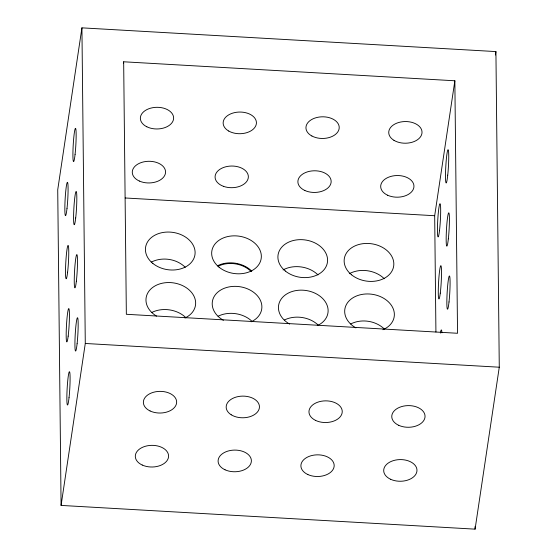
<?xml version="1.0" encoding="UTF-8"?>
<svg xmlns="http://www.w3.org/2000/svg" width="557" height="557" viewBox="0 0 557 557"><rect width="100%" height="100%" fill="white"/><g stroke="black" fill="none" stroke-linecap="round" stroke-linejoin="round"><path stroke-width="0.84" d="M81.928 27.85L57.726 189.791L61.082 505.415L475.072 529.15L499.274 367.209L495.918 51.585L81.928 27.85L85.284 343.474L61.082 505.415M123.403 63.505L123.661 61.785L454.853 80.779L457.541 333.274L126.348 314.287L123.661 61.785M435.922 332L434.683 215.726L454.853 80.779M495.403 55.018L495.918 51.585M151.219 262.152C162.01 256.582 176.604 258.713 185.244 267.29M350.687 323.979C361.486 318.423 376.038 320.721 384.629 329.284M125.165 197.979L434.683 215.726M85.284 343.474L499.274 367.209M475.044 526.539L475.072 529.15M217.564 265.738A24.961 18.834 8.5 0 1 251.764 271.127M151.859 312.442A24.961 18.834 8.5 0 1 186.066 317.831M355.895 327.885A24.961 18.834 8.5 0 1 350.861 299.248A24.961 18.834 8.5 0 1 388.368 301.797A24.961 18.834 8.5 0 1 382.903 329.723M289.654 324.09A24.961 18.834 8.5 0 1 284.425 295.614A24.961 18.834 8.5 0 1 321.723 297.619A24.961 18.834 8.5 0 1 317.434 325.58M223.42 320.289A24.961 18.834 8.5 0 1 218.184 291.819A24.961 18.834 8.5 0 1 255.482 293.824A24.961 18.834 8.5 0 1 251.2 321.786M156.503 316.098A24.961 18.834 8.5 0 1 152.305 287.732A24.961 18.834 8.5 0 1 189.429 290.19A24.961 18.834 8.5 0 1 184.959 317.984M283.067 269.929A24.961 18.834 8.5 0 1 318.005 274.921M349.302 273.724A24.961 18.834 8.5 0 1 384.246 278.723M284.342 320.038A24.961 18.834 8.5 0 1 318.541 325.427M218.1 316.237A24.961 18.834 8.5 0 1 252.307 321.626M218.072 266.288A24.104 18.193 8.5 0 1 251.11 271.489M440.399 333.065A16.64 1.309 -86.7 0 1 441.924 332.821M152.848 263.419A24.961 18.834 8.5 0 0 194.316 257.313A24.961 18.834 8.5 0 0 163.647 232.373A24.961 18.834 8.5 0 0 152.848 263.419M219.089 267.214A24.961 18.834 8.5 0 0 260.551 261.108A24.961 18.834 8.5 0 0 229.881 236.168A24.961 18.834 8.5 0 0 219.089 267.214M285.323 271.015A24.961 18.834 8.5 0 0 326.792 264.909A24.961 18.834 8.5 0 0 296.122 239.97A24.961 18.834 8.5 0 0 285.323 271.015M351.564 274.81A24.961 18.834 8.5 0 0 393.033 268.704A24.961 18.834 8.5 0 0 362.363 243.764A24.961 18.834 8.5 0 0 351.564 274.81M142.272 465.053A16.64 10.834 -0.6 0 0 168.506 457.13A16.64 10.834 -0.6 0 0 145.064 446.359A16.64 10.834 -0.6 0 0 142.272 465.053M225.07 469.802A16.64 10.834 -0.6 0 0 251.304 461.878A16.64 10.834 -0.6 0 0 227.862 451.1A16.64 10.834 -0.6 0 0 225.07 469.802M307.868 474.55A16.64 10.834 -0.6 0 0 334.103 466.627A16.64 10.834 -0.6 0 0 310.66 455.849A16.64 10.834 -0.6 0 0 307.868 474.55M390.666 479.298A16.64 10.834 -0.6 0 0 416.901 471.375A16.64 10.834 -0.6 0 0 393.458 460.597A16.64 10.834 -0.6 0 0 390.666 479.298M398.735 425.318A16.64 10.834 -0.6 0 0 424.97 417.395A16.64 10.834 -0.6 0 0 401.527 406.617A16.64 10.834 -0.6 0 0 398.735 425.318M315.45 420.34A16.64 10.834 -0.6 0 0 342.102 413.036A16.64 10.834 -0.6 0 0 319.279 401.708A16.64 10.834 -0.6 0 0 315.45 420.34M231.211 414.784A16.64 10.834 -0.6 0 0 258.942 409.513A16.64 10.834 -0.6 0 0 238.292 396.549A16.64 10.834 -0.6 0 0 231.211 414.784M150.091 410.962A16.64 10.834 -0.6 0 0 176.541 403.352A16.64 10.834 -0.6 0 0 153.412 392.295A16.64 10.834 -0.6 0 0 150.091 410.962M67.014 208.332A16.64 1.309 -86.7 0 0 67.508 182.376A16.64 1.309 -86.7 0 0 64.87 206.097A16.64 1.309 -86.7 0 0 67.014 208.332M75.077 154.352A16.64 1.309 -86.7 0 0 75.578 128.395A16.64 1.309 -86.7 0 0 72.939 152.117A16.64 1.309 -86.7 0 0 75.077 154.352M75.696 217.947A16.64 1.309 -86.7 0 0 76.288 191.573A16.64 1.309 -86.7 0 0 73.621 214.717A16.64 1.309 -86.7 0 0 75.696 217.947M67.599 272.206A16.64 1.309 -86.7 0 0 68.246 245.595A16.64 1.309 -86.7 0 0 65.559 268.377A16.64 1.309 -86.7 0 0 67.599 272.206M68.17 336.136A16.64 1.309 -86.7 0 0 68.991 308.891A16.64 1.309 -86.7 0 0 66.255 330.524A16.64 1.309 -86.7 0 0 68.17 336.136M69.026 397.705A16.64 1.309 -86.7 0 0 69.521 371.749A16.64 1.309 -86.7 0 0 66.882 395.47A16.64 1.309 -86.7 0 0 69.026 397.705M76.351 281.215A16.64 1.309 -86.7 0 0 76.977 254.716A16.64 1.309 -86.7 0 0 74.297 277.678A16.64 1.309 -86.7 0 0 76.351 281.215M77.096 343.732A16.64 1.309 -86.7 0 0 77.59 317.769A16.64 1.309 -86.7 0 0 74.951 341.49A16.64 1.309 -86.7 0 0 77.096 343.732M449.012 301.971A16.64 1.309 -86.7 0 0 449.513 276.007A16.64 1.309 -86.7 0 0 446.874 299.729A16.64 1.309 -86.7 0 0 449.012 301.971M448.343 238.842A16.64 1.309 -86.7 0 0 448.838 212.878A16.64 1.309 -86.7 0 0 446.199 236.607A16.64 1.309 -86.7 0 0 448.343 238.842M447.731 175.135A16.64 1.309 -86.7 0 0 448.113 149.715A16.64 1.309 -86.7 0 0 445.516 174.104A16.64 1.309 -86.7 0 0 447.731 175.135M439.487 230.682A16.64 1.309 -86.7 0 0 440.19 203.876A16.64 1.309 -86.7 0 0 437.489 226.337A16.64 1.309 -86.7 0 0 439.487 230.682M440.274 293.121A16.64 1.309 -86.7 0 0 441.074 265.954A16.64 1.309 -86.7 0 0 438.345 287.739A16.64 1.309 -86.7 0 0 440.274 293.121M393.931 140.315A16.64 10.834 -0.6 0 0 421.565 134.815A16.64 10.834 -0.6 0 0 400.664 122.018A16.64 10.834 -0.6 0 0 393.931 140.315M387.644 195.235A16.64 10.834 -0.6 0 0 413.879 187.312A16.64 10.834 -0.6 0 0 390.436 176.541A16.64 10.834 -0.6 0 0 387.644 195.235M304.846 190.487A16.64 10.834 -0.6 0 0 331.081 182.564A16.64 10.834 -0.6 0 0 307.638 171.793A16.64 10.834 -0.6 0 0 304.846 190.487M311.885 135.999A16.64 10.834 -0.6 0 0 338.969 129.426A16.64 10.834 -0.6 0 0 316.912 117.485A16.64 10.834 -0.6 0 0 311.885 135.999M228.718 131.041A16.64 10.834 -0.6 0 0 256.081 124.991A16.64 10.834 -0.6 0 0 234.574 112.625A16.64 10.834 -0.6 0 0 228.718 131.041M223.461 186.323A16.64 10.834 -0.6 0 0 248.359 176.722A16.64 10.834 -0.6 0 0 223.35 167.553A16.64 10.834 -0.6 0 0 223.461 186.323M146.804 126.766A16.64 10.834 -0.6 0 0 173.478 119.504A16.64 10.834 -0.6 0 0 150.696 108.149A16.64 10.834 -0.6 0 0 146.804 126.766M139.368 181.053A16.64 10.834 -0.6 0 0 165.499 172.969A16.64 10.834 -0.6 0 0 141.91 162.338A16.64 10.834 -0.6 0 0 139.368 181.053"/></g></svg>
